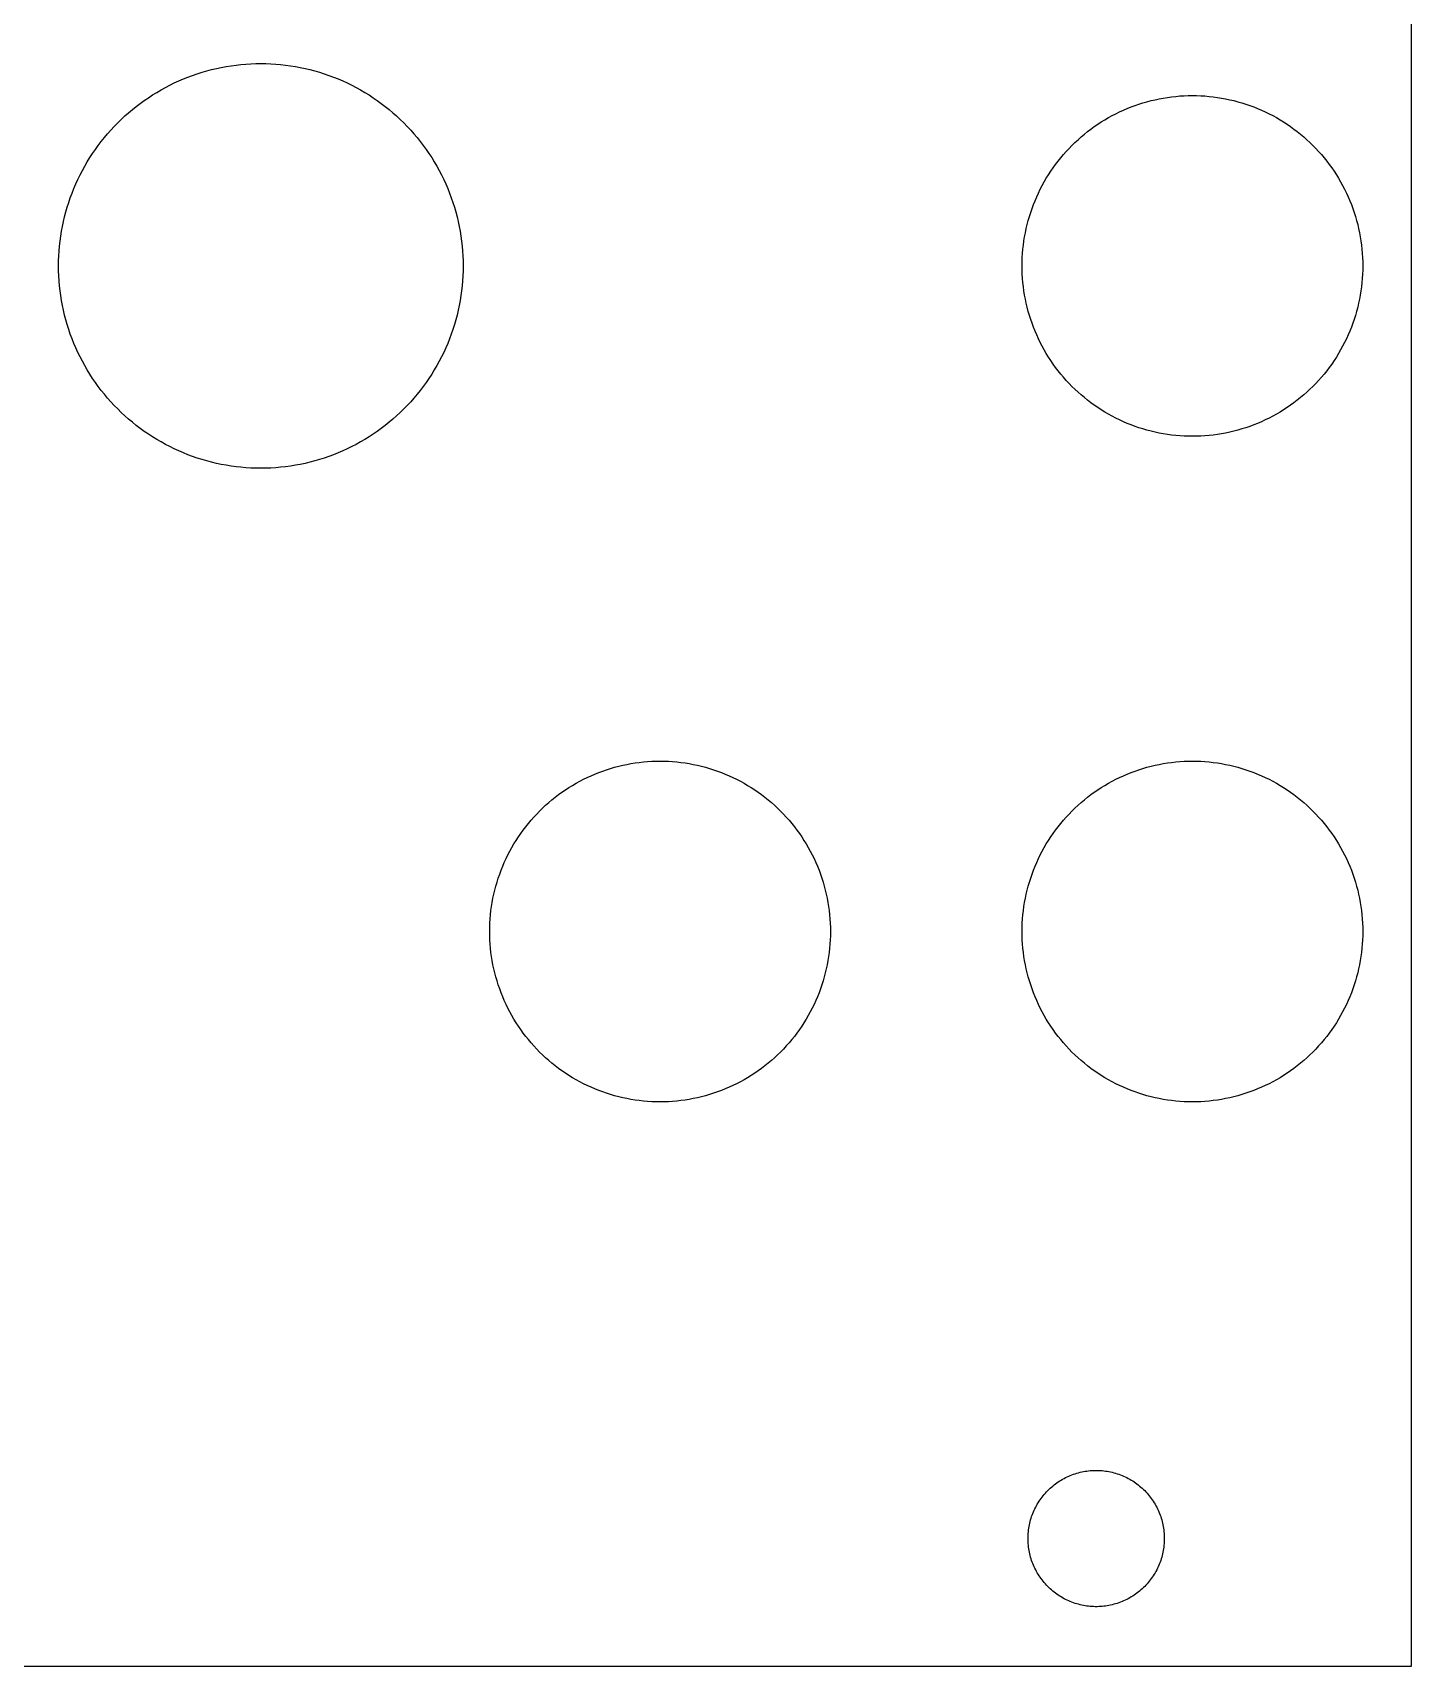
# Model space of a CAD drawing. Extents: x -30 to 30, y -11 to 117.
# Drawn here: x -2.23 to 30.14, y -11 to 27.35 of the extents above; entities that cross this region are included whole.
import ezdxf

# ---------------------------------------------------------------- set-up
doc = ezdxf.new("R2010")
doc.units = 0

msp = doc.modelspace()

# ---------------------------------------------------------------- linework, layer by layer
at = {"color": 34, "true_color": 0x008000}
for points in [[(-30.48, -10.999978, 0), (30.139894, -10.999978, 0), (30.139894, 117.499892, 0), (-30.48, 117.499892, 0), (-30.48, -10.999978, 0)], [(-1.625092, 21.874988, 0), (-1.623568, 21.991574, 0), (-1.61925, 22.10816, 0), (-1.612138, 22.224492, 0), (-1.602232, 22.34057, 0), (-1.589278, 22.456394, 0), (-1.573784, 22.571964, 0), (-1.555242, 22.687026, 0), (-1.533906, 22.80158, 0), (-1.509776, 22.915626, 0), (-1.482852, 23.029164, 0), (-1.453134, 23.14194, 0), (-1.420622, 23.253954, 0), (-1.385316, 23.364952, 0), (-1.34747, 23.475188, 0), (-1.30683, 23.584408, 0), (-1.263396, 23.692866, 0), (-1.217676, 23.7998, 0), (-1.169162, 23.905972, 0), (-1.117854, 24.01062, 0), (-1.06426, 24.114252, 0), (-1.007872, 24.21636, 0), (-0.949198, 24.316944, 0), (-0.888238, 24.416258, 0), (-0.824484, 24.514048, 0), (-0.758698, 24.61006, 0), (-0.690372, 24.704548, 0), (-0.61976, 24.797258, 0), (-0.546862, 24.888444, 0), (-0.471932, 24.977598, 0), (-0.394716, 25.064974, 0), (-0.315214, 25.150318, 0), (-0.233934, 25.233884, 0), (-0.150368, 25.315164, 0), (-0.065024, 25.394666, 0), (0.022352, 25.471882, 0), (0.111506, 25.546812, 0), (0.202692, 25.61971, 0), (0.295402, 25.690322, 0), (0.38989, 25.758648, 0), (0.485902, 25.824434, 0), (0.583692, 25.888188, 0), (0.683006, 25.949148, 0), (0.78359, 26.007822, 0), (0.885698, 26.06421, 0), (0.98933, 26.117804, 0), (1.093978, 26.169112, 0), (1.20015, 26.217626, 0), (1.307084, 26.263346, 0), (1.415542, 26.30678, 0), (1.524762, 26.34742, 0), (1.634998, 26.385266, 0), (1.745996, 26.420572, 0), (1.85801, 26.453084, 0), (1.970786, 26.482802, 0), (2.084324, 26.509726, 0), (2.19837, 26.533856, 0), (2.312924, 26.555192, 0), (2.427986, 26.573734, 0), (2.543556, 26.589228, 0), (2.65938, 26.602182, 0), (2.775458, 26.612088, 0), (2.89179, 26.6192, 0), (3.008376, 26.623518, 0), (3.124962, 26.625042, 0), (3.241548, 26.623518, 0), (3.358134, 26.6192, 0), (3.474466, 26.612088, 0), (3.590544, 26.602182, 0), (3.706368, 26.589228, 0), (3.821938, 26.573734, 0), (3.937, 26.555192, 0), (4.051554, 26.533856, 0), (4.1656, 26.509726, 0), (4.279138, 26.482802, 0), (4.391914, 26.453084, 0), (4.503928, 26.420572, 0), (4.614926, 26.385266, 0), (4.725162, 26.34742, 0), (4.834382, 26.30678, 0), (4.94284, 26.263346, 0), (5.049774, 26.217626, 0), (5.155946, 26.169112, 0), (5.260594, 26.117804, 0), (5.364226, 26.06421, 0), (5.466334, 26.007822, 0), (5.566918, 25.949148, 0), (5.666232, 25.888188, 0), (5.764022, 25.824434, 0), (5.860034, 25.758648, 0), (5.954522, 25.690322, 0), (6.047232, 25.61971, 0), (6.138418, 25.546812, 0), (6.227572, 25.471882, 0), (6.314948, 25.394666, 0), (6.400292, 25.315164, 0), (6.483858, 25.233884, 0), (6.565138, 25.150318, 0), (6.64464, 25.064974, 0), (6.721856, 24.977598, 0), (6.796786, 24.888444, 0), (6.869684, 24.797258, 0), (6.940296, 24.704548, 0), (7.008622, 24.61006, 0), (7.074408, 24.514048, 0), (7.138162, 24.416258, 0), (7.199122, 24.316944, 0), (7.257796, 24.21636, 0), (7.314184, 24.114252, 0), (7.367778, 24.01062, 0), (7.419086, 23.905972, 0), (7.4676, 23.7998, 0), (7.51332, 23.692866, 0), (7.556754, 23.584408, 0), (7.597394, 23.475188, 0), (7.63524, 23.364952, 0), (7.670546, 23.253954, 0), (7.703058, 23.14194, 0), (7.732776, 23.029164, 0), (7.7597, 22.915626, 0), (7.78383, 22.80158, 0), (7.805166, 22.687026, 0), (7.823708, 22.571964, 0), (7.839202, 22.456394, 0), (7.852156, 22.34057, 0), (7.862062, 22.224492, 0), (7.869174, 22.10816, 0), (7.873492, 21.991574, 0), (7.875016, 21.874988, 0), (7.873492, 21.758402, 0), (7.869174, 21.641816, 0), (7.862062, 21.525484, 0), (7.852156, 21.409406, 0), (7.839202, 21.293582, 0), (7.823708, 21.178012, 0), (7.805166, 21.06295, 0), (7.78383, 20.948396, 0), (7.7597, 20.83435, 0), (7.732776, 20.720812, 0), (7.703058, 20.608036, 0), (7.670546, 20.496022, 0), (7.63524, 20.385024, 0), (7.597394, 20.274788, 0), (7.556754, 20.165568, 0), (7.51332, 20.05711, 0), (7.4676, 19.950176, 0), (7.419086, 19.844004, 0), (7.367778, 19.739356, 0), (7.314184, 19.635724, 0), (7.257796, 19.533616, 0), (7.199122, 19.433032, 0), (7.138162, 19.333718, 0), (7.074408, 19.235928, 0), (7.008622, 19.139916, 0), (6.940296, 19.045428, 0), (6.869684, 18.952718, 0), (6.796786, 18.861532, 0), (6.721856, 18.772378, 0), (6.64464, 18.685002, 0), (6.565138, 18.599658, 0), (6.483858, 18.516092, 0), (6.400292, 18.434812, 0), (6.314948, 18.35531, 0), (6.227572, 18.278094, 0), (6.138418, 18.203164, 0), (6.047232, 18.130266, 0), (5.954522, 18.059654, 0), (5.860034, 17.991328, 0), (5.764022, 17.925542, 0), (5.666232, 17.861788, 0), (5.566918, 17.800828, 0), (5.466334, 17.742154, 0), (5.364226, 17.685766, 0), (5.260594, 17.632172, 0), (5.155946, 17.580864, 0), (5.049774, 17.53235, 0), (4.94284, 17.48663, 0), (4.834382, 17.443196, 0), (4.725162, 17.402556, 0), (4.614926, 17.36471, 0), (4.503928, 17.329404, 0), (4.391914, 17.296892, 0), (4.279138, 17.267174, 0), (4.1656, 17.24025, 0), (4.051554, 17.21612, 0), (3.937, 17.194784, 0), (3.821938, 17.176242, 0), (3.706368, 17.160748, 0), (3.590544, 17.147794, 0), (3.474466, 17.137888, 0), (3.358134, 17.130776, 0), (3.241548, 17.126458, 0), (3.124962, 17.124934, 0), (3.008376, 17.126458, 0), (2.89179, 17.130776, 0), (2.775458, 17.137888, 0), (2.65938, 17.147794, 0), (2.543556, 17.160748, 0), (2.427986, 17.176242, 0), (2.312924, 17.194784, 0), (2.19837, 17.21612, 0), (2.084324, 17.24025, 0), (1.970786, 17.267174, 0), (1.85801, 17.296892, 0), (1.745996, 17.329404, 0), (1.634998, 17.36471, 0), (1.524762, 17.402556, 0), (1.415542, 17.443196, 0), (1.307084, 17.48663, 0), (1.20015, 17.53235, 0), (1.093978, 17.580864, 0), (0.98933, 17.632172, 0), (0.885698, 17.685766, 0), (0.78359, 17.742154, 0), (0.683006, 17.800828, 0), (0.583692, 17.861788, 0), (0.485902, 17.925542, 0), (0.38989, 17.991328, 0), (0.295402, 18.059654, 0), (0.202692, 18.130266, 0), (0.111506, 18.203164, 0), (0.022352, 18.278094, 0), (-0.065024, 18.35531, 0), (-0.150368, 18.434812, 0), (-0.233934, 18.516092, 0), (-0.315214, 18.599658, 0), (-0.394716, 18.685002, 0), (-0.471932, 18.772378, 0), (-0.546862, 18.861532, 0), (-0.61976, 18.952718, 0), (-0.690372, 19.045428, 0), (-0.758698, 19.139916, 0), (-0.824484, 19.235928, 0), (-0.888238, 19.333718, 0), (-0.949198, 19.433032, 0), (-1.007872, 19.533616, 0), (-1.06426, 19.635724, 0), (-1.117854, 19.739356, 0), (-1.169162, 19.844004, 0), (-1.217676, 19.950176, 0), (-1.263396, 20.05711, 0), (-1.30683, 20.165568, 0), (-1.34747, 20.274788, 0), (-1.385316, 20.385024, 0), (-1.420622, 20.496022, 0), (-1.453134, 20.608036, 0), (-1.482852, 20.720812, 0), (-1.509776, 20.83435, 0), (-1.533906, 20.948396, 0), (-1.555242, 21.06295, 0), (-1.573784, 21.178012, 0), (-1.589278, 21.293582, 0), (-1.602232, 21.409406, 0), (-1.612138, 21.525484, 0), (-1.61925, 21.641816, 0), (-1.623568, 21.758402, 0), (-1.625092, 21.874988, 0)], [(20.999958, 21.874988, 0), (21.001228, 21.973032, 0), (21.004784, 22.07133, 0), (21.01088, 22.16912, 0), (21.019262, 22.267164, 0), (21.02993, 22.3647, 0), (21.043138, 22.461982, 0), (21.058886, 22.558756, 0), (21.07692, 22.655276, 0), (21.09724, 22.751288, 0), (21.119846, 22.846792, 0), (21.144738, 22.941788, 0), (21.17217, 23.036022, 0), (21.201888, 23.129748, 0), (21.233892, 23.222458, 0), (21.267928, 23.31466, 0), (21.304504, 23.405592, 0), (21.343112, 23.496016, 0), (21.384006, 23.58517, 0), (21.427186, 23.673308, 0), (21.472398, 23.760684, 0), (21.519642, 23.846536, 0), (21.568918, 23.931372, 0), (21.62048, 24.014938, 0), (21.674074, 24.097234, 0), (21.7297, 24.17826, 0), (21.787104, 24.257762, 0), (21.84654, 24.335994, 0), (21.908008, 24.412448, 0), (21.971, 24.487632, 0), (22.036278, 24.561292, 0), (22.10308, 24.633174, 0), (22.171406, 24.703532, 0), (22.241764, 24.771858, 0), (22.313646, 24.83866, 0), (22.387306, 24.903938, 0), (22.46249, 24.96693, 0), (22.538944, 25.028398, 0), (22.617176, 25.087834, 0), (22.696678, 25.145238, 0), (22.777704, 25.200864, 0), (22.86, 25.254458, 0), (22.943566, 25.30602, 0), (23.028402, 25.355296, 0), (23.114254, 25.40254, 0), (23.20163, 25.447752, 0), (23.289768, 25.490932, 0), (23.378922, 25.531826, 0), (23.469346, 25.570434, 0), (23.560278, 25.60701, 0), (23.65248, 25.641046, 0), (23.74519, 25.67305, 0), (23.838916, 25.702768, 0), (23.93315, 25.7302, 0), (24.028146, 25.755092, 0), (24.12365, 25.777698, 0), (24.219662, 25.798018, 0), (24.316182, 25.816052, 0), (24.412956, 25.8318, 0), (24.510238, 25.845008, 0), (24.607774, 25.855676, 0), (24.705818, 25.864058, 0), (24.803608, 25.870154, 0), (24.901906, 25.87371, 0), (24.99995, 25.87498, 0), (25.097994, 25.87371, 0), (25.196292, 25.870154, 0), (25.294082, 25.864058, 0), (25.392126, 25.855676, 0), (25.489662, 25.845008, 0), (25.586944, 25.8318, 0), (25.683718, 25.816052, 0), (25.780238, 25.798018, 0), (25.87625, 25.777698, 0), (25.971754, 25.755092, 0), (26.06675, 25.7302, 0), (26.160984, 25.702768, 0), (26.25471, 25.67305, 0), (26.34742, 25.641046, 0), (26.439622, 25.60701, 0), (26.530554, 25.570434, 0), (26.620978, 25.531826, 0), (26.710132, 25.490932, 0), (26.79827, 25.447752, 0), (26.885646, 25.40254, 0), (26.971498, 25.355296, 0), (27.056334, 25.30602, 0), (27.1399, 25.254458, 0), (27.222196, 25.200864, 0), (27.303222, 25.145238, 0), (27.382724, 25.087834, 0), (27.460956, 25.028398, 0), (27.53741, 24.96693, 0), (27.612594, 24.903938, 0), (27.686254, 24.83866, 0), (27.758136, 24.771858, 0), (27.828494, 24.703532, 0), (27.89682, 24.633174, 0), (27.963622, 24.561292, 0), (28.0289, 24.487632, 0), (28.091892, 24.412448, 0), (28.15336, 24.335994, 0), (28.212796, 24.257762, 0), (28.2702, 24.17826, 0), (28.325826, 24.097234, 0), (28.37942, 24.014938, 0), (28.430982, 23.931372, 0), (28.480258, 23.846536, 0), (28.527502, 23.760684, 0), (28.572714, 23.673308, 0), (28.615894, 23.58517, 0), (28.656788, 23.496016, 0), (28.695396, 23.405592, 0), (28.731972, 23.31466, 0), (28.766008, 23.222458, 0), (28.798012, 23.129748, 0), (28.82773, 23.036022, 0), (28.855162, 22.941788, 0), (28.880054, 22.846792, 0), (28.90266, 22.751288, 0), (28.92298, 22.655276, 0), (28.941014, 22.558756, 0), (28.956762, 22.461982, 0), (28.96997, 22.3647, 0), (28.980638, 22.267164, 0), (28.98902, 22.16912, 0), (28.995116, 22.07133, 0), (28.998672, 21.973032, 0), (28.999942, 21.874988, 0), (28.998672, 21.776944, 0), (28.995116, 21.678646, 0), (28.98902, 21.580856, 0), (28.980638, 21.482812, 0), (28.96997, 21.385276, 0), (28.956762, 21.287994, 0), (28.941014, 21.19122, 0), (28.92298, 21.0947, 0), (28.90266, 20.998688, 0), (28.880054, 20.903184, 0), (28.855162, 20.808188, 0), (28.82773, 20.713954, 0), (28.798012, 20.620228, 0), (28.766008, 20.527518, 0), (28.731972, 20.435316, 0), (28.695396, 20.344384, 0), (28.656788, 20.25396, 0), (28.615894, 20.164806, 0), (28.572714, 20.076668, 0), (28.527502, 19.989292, 0), (28.480258, 19.90344, 0), (28.430982, 19.818604, 0), (28.37942, 19.735038, 0), (28.325826, 19.652742, 0), (28.2702, 19.571716, 0), (28.212796, 19.492214, 0), (28.15336, 19.413982, 0), (28.091892, 19.337528, 0), (28.0289, 19.262344, 0), (27.963622, 19.188684, 0), (27.89682, 19.116802, 0), (27.828494, 19.046444, 0), (27.758136, 18.978118, 0), (27.686254, 18.911316, 0), (27.612594, 18.846038, 0), (27.53741, 18.783046, 0), (27.460956, 18.721578, 0), (27.382724, 18.662142, 0), (27.303222, 18.604738, 0), (27.222196, 18.549112, 0), (27.1399, 18.495518, 0), (27.056334, 18.443956, 0), (26.971498, 18.39468, 0), (26.885646, 18.347436, 0), (26.79827, 18.302224, 0), (26.710132, 18.259044, 0), (26.620978, 18.21815, 0), (26.530554, 18.179542, 0), (26.439622, 18.142966, 0), (26.34742, 18.10893, 0), (26.25471, 18.076926, 0), (26.160984, 18.047208, 0), (26.06675, 18.019776, 0), (25.971754, 17.994884, 0), (25.87625, 17.972278, 0), (25.780238, 17.951958, 0), (25.683718, 17.933924, 0), (25.586944, 17.918176, 0), (25.489662, 17.904968, 0), (25.392126, 17.8943, 0), (25.294082, 17.885918, 0), (25.196292, 17.879822, 0), (25.097994, 17.876266, 0), (24.99995, 17.874996, 0), (24.901906, 17.876266, 0), (24.803608, 17.879822, 0), (24.705818, 17.885918, 0), (24.607774, 17.8943, 0), (24.510238, 17.904968, 0), (24.412956, 17.918176, 0), (24.316182, 17.933924, 0), (24.219662, 17.951958, 0), (24.12365, 17.972278, 0), (24.028146, 17.994884, 0), (23.93315, 18.019776, 0), (23.838916, 18.047208, 0), (23.74519, 18.076926, 0), (23.65248, 18.10893, 0), (23.560278, 18.142966, 0), (23.469346, 18.179542, 0), (23.378922, 18.21815, 0), (23.289768, 18.259044, 0), (23.20163, 18.302224, 0), (23.114254, 18.347436, 0), (23.028402, 18.39468, 0), (22.943566, 18.443956, 0), (22.86, 18.495518, 0), (22.777704, 18.549112, 0), (22.696678, 18.604738, 0), (22.617176, 18.662142, 0), (22.538944, 18.721578, 0), (22.46249, 18.783046, 0), (22.387306, 18.846038, 0), (22.313646, 18.911316, 0), (22.241764, 18.978118, 0), (22.171406, 19.046444, 0), (22.10308, 19.116802, 0), (22.036278, 19.188684, 0), (21.971, 19.262344, 0), (21.908008, 19.337528, 0), (21.84654, 19.413982, 0), (21.787104, 19.492214, 0), (21.7297, 19.571716, 0), (21.674074, 19.652742, 0), (21.62048, 19.735038, 0), (21.568918, 19.818604, 0), (21.519642, 19.90344, 0), (21.472398, 19.989292, 0), (21.427186, 20.076668, 0), (21.384006, 20.164806, 0), (21.343112, 20.25396, 0), (21.304504, 20.344384, 0), (21.267928, 20.435316, 0), (21.233892, 20.527518, 0), (21.201888, 20.620228, 0), (21.17217, 20.713954, 0), (21.144738, 20.808188, 0), (21.119846, 20.903184, 0), (21.09724, 20.998688, 0), (21.07692, 21.0947, 0), (21.058886, 21.19122, 0), (21.043138, 21.287994, 0), (21.02993, 21.385276, 0), (21.019262, 21.482812, 0), (21.01088, 21.580856, 0), (21.004784, 21.678646, 0), (21.001228, 21.776944, 0), (20.999958, 21.874988, 0)], [(8.50011, 6.249924, 0), (8.50138, 6.347968, 0), (8.504936, 6.446266, 0), (8.511032, 6.544056, 0), (8.519414, 6.6421, 0), (8.530082, 6.739636, 0), (8.54329, 6.836918, 0), (8.559038, 6.933692, 0), (8.577072, 7.030212, 0), (8.597392, 7.126224, 0), (8.619998, 7.221728, 0), (8.64489, 7.316724, 0), (8.672322, 7.410958, 0), (8.70204, 7.504684, 0), (8.734044, 7.597394, 0), (8.76808, 7.689596, 0), (8.804656, 7.780528, 0), (8.843264, 7.870952, 0), (8.884158, 7.960106, 0), (8.927338, 8.048244, 0), (8.97255, 8.13562, 0), (9.019794, 8.221472, 0), (9.06907, 8.306308, 0), (9.120632, 8.389874, 0), (9.174226, 8.47217, 0), (9.229852, 8.553196, 0), (9.287256, 8.632698, 0), (9.346692, 8.71093, 0), (9.40816, 8.787384, 0), (9.471152, 8.862568, 0), (9.53643, 8.936228, 0), (9.603232, 9.00811, 0), (9.671558, 9.078468, 0), (9.741916, 9.146794, 0), (9.813798, 9.213596, 0), (9.887458, 9.278874, 0), (9.962642, 9.341866, 0), (10.039096, 9.403334, 0), (10.117328, 9.46277, 0), (10.19683, 9.520174, 0), (10.277856, 9.5758, 0), (10.360152, 9.629394, 0), (10.443718, 9.680956, 0), (10.528554, 9.730232, 0), (10.614406, 9.777476, 0), (10.701782, 9.822688, 0), (10.78992, 9.865868, 0), (10.879074, 9.906762, 0), (10.969498, 9.94537, 0), (11.06043, 9.981946, 0), (11.152632, 10.015982, 0), (11.245342, 10.047986, 0), (11.339068, 10.077704, 0), (11.433302, 10.105136, 0), (11.528298, 10.130028, 0), (11.623802, 10.152634, 0), (11.719814, 10.172954, 0), (11.816334, 10.190988, 0), (11.913108, 10.206736, 0), (12.01039, 10.219944, 0), (12.107926, 10.230612, 0), (12.20597, 10.238994, 0), (12.30376, 10.24509, 0), (12.402058, 10.248646, 0), (12.500102, 10.249916, 0), (12.598146, 10.248646, 0), (12.696444, 10.24509, 0), (12.794234, 10.238994, 0), (12.892278, 10.230612, 0), (12.989814, 10.219944, 0), (13.087096, 10.206736, 0), (13.18387, 10.190988, 0), (13.28039, 10.172954, 0), (13.376402, 10.152634, 0), (13.471906, 10.130028, 0), (13.566902, 10.105136, 0), (13.661136, 10.077704, 0), (13.754862, 10.047986, 0), (13.847572, 10.015982, 0), (13.939774, 9.981946, 0), (14.030706, 9.94537, 0), (14.12113, 9.906762, 0), (14.210284, 9.865868, 0), (14.298422, 9.822688, 0), (14.385798, 9.777476, 0), (14.47165, 9.730232, 0), (14.556486, 9.680956, 0), (14.640052, 9.629394, 0), (14.722348, 9.5758, 0), (14.803374, 9.520174, 0), (14.882876, 9.46277, 0), (14.961108, 9.403334, 0), (15.037562, 9.341866, 0), (15.112746, 9.278874, 0), (15.186406, 9.213596, 0), (15.258288, 9.146794, 0), (15.328646, 9.078468, 0), (15.396972, 9.00811, 0), (15.463774, 8.936228, 0), (15.529052, 8.862568, 0), (15.592044, 8.787384, 0), (15.653512, 8.71093, 0), (15.712948, 8.632698, 0), (15.770352, 8.553196, 0), (15.825978, 8.47217, 0), (15.879572, 8.389874, 0), (15.931134, 8.306308, 0), (15.98041, 8.221472, 0), (16.027654, 8.13562, 0), (16.072866, 8.048244, 0), (16.116046, 7.960106, 0), (16.15694, 7.870952, 0), (16.195548, 7.780528, 0), (16.232124, 7.689596, 0), (16.26616, 7.597394, 0), (16.298164, 7.504684, 0), (16.327882, 7.410958, 0), (16.355314, 7.316724, 0), (16.380206, 7.221728, 0), (16.402812, 7.126224, 0), (16.423132, 7.030212, 0), (16.441166, 6.933692, 0), (16.456914, 6.836918, 0), (16.470122, 6.739636, 0), (16.48079, 6.6421, 0), (16.489172, 6.544056, 0), (16.495268, 6.446266, 0), (16.498824, 6.347968, 0), (16.500094, 6.249924, 0), (16.498824, 6.15188, 0), (16.495268, 6.053582, 0), (16.489172, 5.955792, 0), (16.48079, 5.857748, 0), (16.470122, 5.760212, 0), (16.456914, 5.66293, 0), (16.441166, 5.566156, 0), (16.423132, 5.469636, 0), (16.402812, 5.373624, 0), (16.380206, 5.27812, 0), (16.355314, 5.183124, 0), (16.327882, 5.08889, 0), (16.298164, 4.995164, 0), (16.26616, 4.902454, 0), (16.232124, 4.810252, 0), (16.195548, 4.71932, 0), (16.15694, 4.628896, 0), (16.116046, 4.539742, 0), (16.072866, 4.451604, 0), (16.027654, 4.364228, 0), (15.98041, 4.278376, 0), (15.931134, 4.19354, 0), (15.879572, 4.109974, 0), (15.825978, 4.027678, 0), (15.770352, 3.946652, 0), (15.712948, 3.86715, 0), (15.653512, 3.788918, 0), (15.592044, 3.712464, 0), (15.529052, 3.63728, 0), (15.463774, 3.56362, 0), (15.396972, 3.491738, 0), (15.328646, 3.42138, 0), (15.258288, 3.353054, 0), (15.186406, 3.286252, 0), (15.112746, 3.220974, 0), (15.037562, 3.157982, 0), (14.961108, 3.096514, 0), (14.882876, 3.037078, 0), (14.803374, 2.979674, 0), (14.722348, 2.924048, 0), (14.640052, 2.870454, 0), (14.556486, 2.818892, 0), (14.47165, 2.769616, 0), (14.385798, 2.722372, 0), (14.298422, 2.67716, 0), (14.210284, 2.63398, 0), (14.12113, 2.593086, 0), (14.030706, 2.554478, 0), (13.939774, 2.517902, 0), (13.847572, 2.483866, 0), (13.754862, 2.451862, 0), (13.661136, 2.422144, 0), (13.566902, 2.394712, 0), (13.471906, 2.36982, 0), (13.376402, 2.347214, 0), (13.28039, 2.326894, 0), (13.18387, 2.30886, 0), (13.087096, 2.293112, 0), (12.989814, 2.279904, 0), (12.892278, 2.269236, 0), (12.794234, 2.260854, 0), (12.696444, 2.254758, 0), (12.598146, 2.251202, 0), (12.500102, 2.249932, 0), (12.402058, 2.251202, 0), (12.30376, 2.254758, 0), (12.20597, 2.260854, 0), (12.107926, 2.269236, 0), (12.01039, 2.279904, 0), (11.913108, 2.293112, 0), (11.816334, 2.30886, 0), (11.719814, 2.326894, 0), (11.623802, 2.347214, 0), (11.528298, 2.36982, 0), (11.433302, 2.394712, 0), (11.339068, 2.422144, 0), (11.245342, 2.451862, 0), (11.152632, 2.483866, 0), (11.06043, 2.517902, 0), (10.969498, 2.554478, 0), (10.879074, 2.593086, 0), (10.78992, 2.63398, 0), (10.701782, 2.67716, 0), (10.614406, 2.722372, 0), (10.528554, 2.769616, 0), (10.443718, 2.818892, 0), (10.360152, 2.870454, 0), (10.277856, 2.924048, 0), (10.19683, 2.979674, 0), (10.117328, 3.037078, 0), (10.039096, 3.096514, 0), (9.962642, 3.157982, 0), (9.887458, 3.220974, 0), (9.813798, 3.286252, 0), (9.741916, 3.353054, 0), (9.671558, 3.42138, 0), (9.603232, 3.491738, 0), (9.53643, 3.56362, 0), (9.471152, 3.63728, 0), (9.40816, 3.712464, 0), (9.346692, 3.788918, 0), (9.287256, 3.86715, 0), (9.229852, 3.946652, 0), (9.174226, 4.027678, 0), (9.120632, 4.109974, 0), (9.06907, 4.19354, 0), (9.019794, 4.278376, 0), (8.97255, 4.364228, 0), (8.927338, 4.451604, 0), (8.884158, 4.539742, 0), (8.843264, 4.628896, 0), (8.804656, 4.71932, 0), (8.76808, 4.810252, 0), (8.734044, 4.902454, 0), (8.70204, 4.995164, 0), (8.672322, 5.08889, 0), (8.64489, 5.183124, 0), (8.619998, 5.27812, 0), (8.597392, 5.373624, 0), (8.577072, 5.469636, 0), (8.559038, 5.566156, 0), (8.54329, 5.66293, 0), (8.530082, 5.760212, 0), (8.519414, 5.857748, 0), (8.511032, 5.955792, 0), (8.504936, 6.053582, 0), (8.50138, 6.15188, 0), (8.50011, 6.249924, 0)], [(20.999958, 6.249924, 0), (21.001228, 6.347968, 0), (21.004784, 6.446266, 0), (21.01088, 6.544056, 0), (21.019262, 6.6421, 0), (21.02993, 6.739636, 0), (21.043138, 6.836918, 0), (21.058886, 6.933692, 0), (21.07692, 7.030212, 0), (21.09724, 7.126224, 0), (21.119846, 7.221728, 0), (21.144738, 7.316724, 0), (21.17217, 7.410958, 0), (21.201888, 7.504684, 0), (21.233892, 7.597394, 0), (21.267928, 7.689596, 0), (21.304504, 7.780528, 0), (21.343112, 7.870952, 0), (21.384006, 7.960106, 0), (21.427186, 8.048244, 0), (21.472398, 8.13562, 0), (21.519642, 8.221472, 0), (21.568918, 8.306308, 0), (21.62048, 8.389874, 0), (21.674074, 8.47217, 0), (21.7297, 8.553196, 0), (21.787104, 8.632698, 0), (21.84654, 8.71093, 0), (21.908008, 8.787384, 0), (21.971, 8.862568, 0), (22.036278, 8.936228, 0), (22.10308, 9.00811, 0), (22.171406, 9.078468, 0), (22.241764, 9.146794, 0), (22.313646, 9.213596, 0), (22.387306, 9.278874, 0), (22.46249, 9.341866, 0), (22.538944, 9.403334, 0), (22.617176, 9.46277, 0), (22.696678, 9.520174, 0), (22.777704, 9.5758, 0), (22.86, 9.629394, 0), (22.943566, 9.680956, 0), (23.028402, 9.730232, 0), (23.114254, 9.777476, 0), (23.20163, 9.822688, 0), (23.289768, 9.865868, 0), (23.378922, 9.906762, 0), (23.469346, 9.94537, 0), (23.560278, 9.981946, 0), (23.65248, 10.015982, 0), (23.74519, 10.047986, 0), (23.838916, 10.077704, 0), (23.93315, 10.105136, 0), (24.028146, 10.130028, 0), (24.12365, 10.152634, 0), (24.219662, 10.172954, 0), (24.316182, 10.190988, 0), (24.412956, 10.206736, 0), (24.510238, 10.219944, 0), (24.607774, 10.230612, 0), (24.705818, 10.238994, 0), (24.803608, 10.24509, 0), (24.901906, 10.248646, 0), (24.99995, 10.249916, 0), (25.097994, 10.248646, 0), (25.196292, 10.24509, 0), (25.294082, 10.238994, 0), (25.392126, 10.230612, 0), (25.489662, 10.219944, 0), (25.586944, 10.206736, 0), (25.683718, 10.190988, 0), (25.780238, 10.172954, 0), (25.87625, 10.152634, 0), (25.971754, 10.130028, 0), (26.06675, 10.105136, 0), (26.160984, 10.077704, 0), (26.25471, 10.047986, 0), (26.34742, 10.015982, 0), (26.439622, 9.981946, 0), (26.530554, 9.94537, 0), (26.620978, 9.906762, 0), (26.710132, 9.865868, 0), (26.79827, 9.822688, 0), (26.885646, 9.777476, 0), (26.971498, 9.730232, 0), (27.056334, 9.680956, 0), (27.1399, 9.629394, 0), (27.222196, 9.5758, 0), (27.303222, 9.520174, 0), (27.382724, 9.46277, 0), (27.460956, 9.403334, 0), (27.53741, 9.341866, 0), (27.612594, 9.278874, 0), (27.686254, 9.213596, 0), (27.758136, 9.146794, 0), (27.828494, 9.078468, 0), (27.89682, 9.00811, 0), (27.963622, 8.936228, 0), (28.0289, 8.862568, 0), (28.091892, 8.787384, 0), (28.15336, 8.71093, 0), (28.212796, 8.632698, 0), (28.2702, 8.553196, 0), (28.325826, 8.47217, 0), (28.37942, 8.389874, 0), (28.430982, 8.306308, 0), (28.480258, 8.221472, 0), (28.527502, 8.13562, 0), (28.572714, 8.048244, 0), (28.615894, 7.960106, 0), (28.656788, 7.870952, 0), (28.695396, 7.780528, 0), (28.731972, 7.689596, 0), (28.766008, 7.597394, 0), (28.798012, 7.504684, 0), (28.82773, 7.410958, 0), (28.855162, 7.316724, 0), (28.880054, 7.221728, 0), (28.90266, 7.126224, 0), (28.92298, 7.030212, 0), (28.941014, 6.933692, 0), (28.956762, 6.836918, 0), (28.96997, 6.739636, 0), (28.980638, 6.6421, 0), (28.98902, 6.544056, 0), (28.995116, 6.446266, 0), (28.998672, 6.347968, 0), (28.999942, 6.249924, 0), (28.998672, 6.15188, 0), (28.995116, 6.053582, 0), (28.98902, 5.955792, 0), (28.980638, 5.857748, 0), (28.96997, 5.760212, 0), (28.956762, 5.66293, 0), (28.941014, 5.566156, 0), (28.92298, 5.469636, 0), (28.90266, 5.373624, 0), (28.880054, 5.27812, 0), (28.855162, 5.183124, 0), (28.82773, 5.08889, 0), (28.798012, 4.995164, 0), (28.766008, 4.902454, 0), (28.731972, 4.810252, 0), (28.695396, 4.71932, 0), (28.656788, 4.628896, 0), (28.615894, 4.539742, 0), (28.572714, 4.451604, 0), (28.527502, 4.364228, 0), (28.480258, 4.278376, 0), (28.430982, 4.19354, 0), (28.37942, 4.109974, 0), (28.325826, 4.027678, 0), (28.2702, 3.946652, 0), (28.212796, 3.86715, 0), (28.15336, 3.788918, 0), (28.091892, 3.712464, 0), (28.0289, 3.63728, 0), (27.963622, 3.56362, 0), (27.89682, 3.491738, 0), (27.828494, 3.42138, 0), (27.758136, 3.353054, 0), (27.686254, 3.286252, 0), (27.612594, 3.220974, 0), (27.53741, 3.157982, 0), (27.460956, 3.096514, 0), (27.382724, 3.037078, 0), (27.303222, 2.979674, 0), (27.222196, 2.924048, 0), (27.1399, 2.870454, 0), (27.056334, 2.818892, 0), (26.971498, 2.769616, 0), (26.885646, 2.722372, 0), (26.79827, 2.67716, 0), (26.710132, 2.63398, 0), (26.620978, 2.593086, 0), (26.530554, 2.554478, 0), (26.439622, 2.517902, 0), (26.34742, 2.483866, 0), (26.25471, 2.451862, 0), (26.160984, 2.422144, 0), (26.06675, 2.394712, 0), (25.971754, 2.36982, 0), (25.87625, 2.347214, 0), (25.780238, 2.326894, 0), (25.683718, 2.30886, 0), (25.586944, 2.293112, 0), (25.489662, 2.279904, 0), (25.392126, 2.269236, 0), (25.294082, 2.260854, 0), (25.196292, 2.254758, 0), (25.097994, 2.251202, 0), (24.99995, 2.249932, 0), (24.901906, 2.251202, 0), (24.803608, 2.254758, 0), (24.705818, 2.260854, 0), (24.607774, 2.269236, 0), (24.510238, 2.279904, 0), (24.412956, 2.293112, 0), (24.316182, 2.30886, 0), (24.219662, 2.326894, 0), (24.12365, 2.347214, 0), (24.028146, 2.36982, 0), (23.93315, 2.394712, 0), (23.838916, 2.422144, 0), (23.74519, 2.451862, 0), (23.65248, 2.483866, 0), (23.560278, 2.517902, 0), (23.469346, 2.554478, 0), (23.378922, 2.593086, 0), (23.289768, 2.63398, 0), (23.20163, 2.67716, 0), (23.114254, 2.722372, 0), (23.028402, 2.769616, 0), (22.943566, 2.818892, 0), (22.86, 2.870454, 0), (22.777704, 2.924048, 0), (22.696678, 2.979674, 0), (22.617176, 3.037078, 0), (22.538944, 3.096514, 0), (22.46249, 3.157982, 0), (22.387306, 3.220974, 0), (22.313646, 3.286252, 0), (22.241764, 3.353054, 0), (22.171406, 3.42138, 0), (22.10308, 3.491738, 0), (22.036278, 3.56362, 0), (21.971, 3.63728, 0), (21.908008, 3.712464, 0), (21.84654, 3.788918, 0), (21.787104, 3.86715, 0), (21.7297, 3.946652, 0), (21.674074, 4.027678, 0), (21.62048, 4.109974, 0), (21.568918, 4.19354, 0), (21.519642, 4.278376, 0), (21.472398, 4.364228, 0), (21.427186, 4.451604, 0), (21.384006, 4.539742, 0), (21.343112, 4.628896, 0), (21.304504, 4.71932, 0), (21.267928, 4.810252, 0), (21.233892, 4.902454, 0), (21.201888, 4.995164, 0), (21.17217, 5.08889, 0), (21.144738, 5.183124, 0), (21.119846, 5.27812, 0), (21.09724, 5.373624, 0), (21.07692, 5.469636, 0), (21.058886, 5.566156, 0), (21.043138, 5.66293, 0), (21.02993, 5.760212, 0), (21.019262, 5.857748, 0), (21.01088, 5.955792, 0), (21.004784, 6.053582, 0), (21.001228, 6.15188, 0), (20.999958, 6.249924, 0)], [(21.140166, -7.999984, 0), (21.140674, -7.959852, 0), (21.142198, -7.91972, 0), (21.144738, -7.879588, 0), (21.148294, -7.839456, 0), (21.152866, -7.799578, 0), (21.1582, -7.7597, 0), (21.164804, -7.720076, 0), (21.172424, -7.680452, 0), (21.180806, -7.641082, 0), (21.190458, -7.60222, 0), (21.200872, -7.563358, 0), (21.212302, -7.52475, 0), (21.224748, -7.486396, 0), (21.23821, -7.44855, 0), (21.252434, -7.410958, 0), (21.267674, -7.373874, 0), (21.28393, -7.337044, 0), (21.301202, -7.300722, 0), (21.319236, -7.264654, 0), (21.338032, -7.229094, 0), (21.357844, -7.194296, 0), (21.378672, -7.159752, 0), (21.400008, -7.125716, 0), (21.422614, -7.092442, 0), (21.445728, -7.059676, 0), (21.469858, -7.027418, 0), (21.494496, -6.995668, 0), (21.52015, -6.96468, 0), (21.546566, -6.934454, 0), (21.573744, -6.904736, 0), (21.601684, -6.87578, 0), (21.630386, -6.847586, 0), (21.659596, -6.8199, 0), (21.689568, -6.79323, 0), (21.720302, -6.767322, 0), (21.751544, -6.741922, 0), (21.783548, -6.717538, 0), (21.81606, -6.693916, 0), (21.84908, -6.671056, 0), (21.882862, -6.649212, 0), (21.917152, -6.627876, 0), (21.951696, -6.60781, 0), (21.987002, -6.588252, 0), (22.022816, -6.569964, 0), (22.058884, -6.552184, 0), (22.09546, -6.535674, 0), (22.132544, -6.519926, 0), (22.169882, -6.505194, 0), (22.207728, -6.491224, 0), (22.245828, -6.47827, 0), (22.284182, -6.466332, 0), (22.32279, -6.45541, 0), (22.361652, -6.445504, 0), (22.401022, -6.43636, 0), (22.440392, -6.428486, 0), (22.480016, -6.421374, 0), (22.51964, -6.415278, 0), (22.559518, -6.410198, 0), (22.59965, -6.406134, 0), (22.639528, -6.403086, 0), (22.679914, -6.401054, 0), (22.720046, -6.400038, 0), (22.760178, -6.400038, 0), (22.80031, -6.401054, 0), (22.840696, -6.403086, 0), (22.880574, -6.406134, 0), (22.920706, -6.410198, 0), (22.960584, -6.415278, 0), (23.000208, -6.421374, 0), (23.039832, -6.428486, 0), (23.079202, -6.43636, 0), (23.118572, -6.445504, 0), (23.157434, -6.45541, 0), (23.196042, -6.466332, 0), (23.234396, -6.47827, 0), (23.272496, -6.491224, 0), (23.310342, -6.505194, 0), (23.34768, -6.519926, 0), (23.384764, -6.535674, 0), (23.42134, -6.552184, 0), (23.457408, -6.569964, 0), (23.493222, -6.588252, 0), (23.528528, -6.60781, 0), (23.563072, -6.627876, 0), (23.597362, -6.649212, 0), (23.631144, -6.671056, 0), (23.664164, -6.693916, 0), (23.696676, -6.717538, 0), (23.72868, -6.741922, 0), (23.759922, -6.767322, 0), (23.790656, -6.79323, 0), (23.820628, -6.8199, 0), (23.849838, -6.847586, 0), (23.87854, -6.87578, 0), (23.90648, -6.904736, 0), (23.933658, -6.934454, 0), (23.960074, -6.96468, 0), (23.985728, -6.995668, 0), (24.010366, -7.027418, 0), (24.034496, -7.059676, 0), (24.05761, -7.092442, 0), (24.080216, -7.125716, 0), (24.101552, -7.159752, 0), (24.12238, -7.194296, 0), (24.142192, -7.229094, 0), (24.160988, -7.264654, 0), (24.179022, -7.300722, 0), (24.196294, -7.337044, 0), (24.21255, -7.373874, 0), (24.22779, -7.410958, 0), (24.242014, -7.44855, 0), (24.255476, -7.486396, 0), (24.267922, -7.52475, 0), (24.279352, -7.563358, 0), (24.289766, -7.60222, 0), (24.299418, -7.641082, 0), (24.3078, -7.680452, 0), (24.31542, -7.720076, 0), (24.322024, -7.7597, 0), (24.327358, -7.799578, 0), (24.33193, -7.839456, 0), (24.335486, -7.879588, 0), (24.338026, -7.91972, 0), (24.33955, -7.959852, 0), (24.340058, -7.999984, 0), (24.33955, -8.040116, 0), (24.338026, -8.080248, 0), (24.335486, -8.12038, 0), (24.33193, -8.160512, 0), (24.327358, -8.20039, 0), (24.322024, -8.240268, 0), (24.31542, -8.279892, 0), (24.3078, -8.319516, 0), (24.299418, -8.358886, 0), (24.289766, -8.397748, 0), (24.279352, -8.43661, 0), (24.267922, -8.475218, 0), (24.255476, -8.513572, 0), (24.242014, -8.551418, 0), (24.22779, -8.58901, 0), (24.21255, -8.626094, 0), (24.196294, -8.662924, 0), (24.179022, -8.699246, 0), (24.160988, -8.735314, 0), (24.142192, -8.770874, 0), (24.12238, -8.805672, 0), (24.101552, -8.840216, 0), (24.080216, -8.874252, 0), (24.05761, -8.907526, 0), (24.034496, -8.940292, 0), (24.010366, -8.97255, 0), (23.985728, -9.0043, 0), (23.960074, -9.035288, 0), (23.933658, -9.065514, 0), (23.90648, -9.095232, 0), (23.87854, -9.124188, 0), (23.849838, -9.152382, 0), (23.820628, -9.180068, 0), (23.790656, -9.206738, 0), (23.759922, -9.232646, 0), (23.72868, -9.258046, 0), (23.696676, -9.28243, 0), (23.664164, -9.306052, 0), (23.631144, -9.328912, 0), (23.597362, -9.350756, 0), (23.563072, -9.372092, 0), (23.528528, -9.392158, 0), (23.493222, -9.411716, 0), (23.457408, -9.430004, 0), (23.42134, -9.447784, 0), (23.384764, -9.464294, 0), (23.34768, -9.480042, 0), (23.310342, -9.494774, 0), (23.272496, -9.508744, 0), (23.234396, -9.521698, 0), (23.196042, -9.533636, 0), (23.157434, -9.544558, 0), (23.118572, -9.554464, 0), (23.079202, -9.563608, 0), (23.039832, -9.571482, 0), (23.000208, -9.578594, 0), (22.960584, -9.58469, 0), (22.920706, -9.58977, 0), (22.880574, -9.593834, 0), (22.840696, -9.596882, 0), (22.80031, -9.598914, 0), (22.760178, -9.59993, 0), (22.720046, -9.59993, 0), (22.679914, -9.598914, 0), (22.639528, -9.596882, 0), (22.59965, -9.593834, 0), (22.559518, -9.58977, 0), (22.51964, -9.58469, 0), (22.480016, -9.578594, 0), (22.440392, -9.571482, 0), (22.401022, -9.563608, 0), (22.361652, -9.554464, 0), (22.32279, -9.544558, 0), (22.284182, -9.533636, 0), (22.245828, -9.521698, 0), (22.207728, -9.508744, 0), (22.169882, -9.494774, 0), (22.132544, -9.480042, 0), (22.09546, -9.464294, 0), (22.058884, -9.447784, 0), (22.022816, -9.430004, 0), (21.987002, -9.411716, 0), (21.951696, -9.392158, 0), (21.917152, -9.372092, 0), (21.882862, -9.350756, 0), (21.84908, -9.328912, 0), (21.81606, -9.306052, 0), (21.783548, -9.28243, 0), (21.751544, -9.258046, 0), (21.720302, -9.232646, 0), (21.689568, -9.206738, 0), (21.659596, -9.180068, 0), (21.630386, -9.152382, 0), (21.601684, -9.124188, 0), (21.573744, -9.095232, 0), (21.546566, -9.065514, 0), (21.52015, -9.035288, 0), (21.494496, -9.0043, 0), (21.469858, -8.97255, 0), (21.445728, -8.940292, 0), (21.422614, -8.907526, 0), (21.400008, -8.874252, 0), (21.378672, -8.840216, 0), (21.357844, -8.805672, 0), (21.338032, -8.770874, 0), (21.319236, -8.735314, 0), (21.301202, -8.699246, 0), (21.28393, -8.662924, 0), (21.267674, -8.626094, 0), (21.252434, -8.58901, 0), (21.23821, -8.551418, 0), (21.224748, -8.513572, 0), (21.212302, -8.475218, 0), (21.200872, -8.43661, 0), (21.190458, -8.397748, 0), (21.180806, -8.358886, 0), (21.172424, -8.319516, 0), (21.164804, -8.279892, 0), (21.1582, -8.240268, 0), (21.152866, -8.20039, 0), (21.148294, -8.160512, 0), (21.144738, -8.12038, 0), (21.142198, -8.080248, 0), (21.140674, -8.040116, 0), (21.140166, -7.999984, 0)]]:
    msp.add_polyline3d(points, close=True, dxfattribs=at)
at = {"color": 5, "true_color": 0x0000ff}
msp.add_polyline3d([(30.13989, -10.99997, 0), (30.13989, 117.49989, 0), (-30.47999, 117.49989, 0), (-30.47999, -10.99997, 0), (30.13989, -10.99997, 0)], close=True, dxfattribs=at)

doc.saveas('drawing.dxf')
